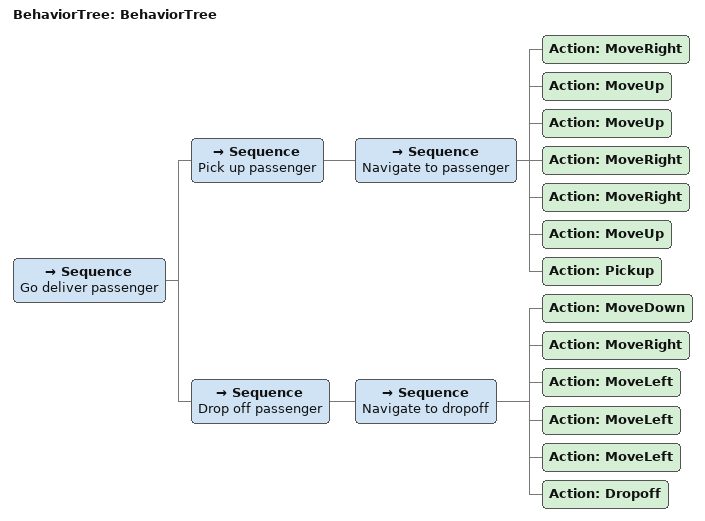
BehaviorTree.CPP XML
<root main_tree_to_execute="BehaviorTree">
    <BehaviorTree ID="BehaviorTree">
        <Sequence name="Go deliver passenger">
            <Sequence name="Pick up passenger">
                <Sequence name="Navigate to passenger">

                    <Action ID="MoveRight"/>
                    <Action ID="MoveUp"/>
                    <Action ID="MoveUp"/>
                    <Action ID="MoveRight"/>
                    <Action ID="MoveRight"/>
                    <Action ID="MoveUp"/>
                    <Action ID="Pickup"/>

                </Sequence>
            </Sequence>
            <Sequence name="Drop off passenger">
                <Sequence name="Navigate to dropoff">

                    <Action ID="MoveDown"/>
                    <Action ID="MoveRight"/>
                    <Action ID="MoveLeft"/>
                    <Action ID="MoveLeft"/>
                    <Action ID="MoveLeft"/>
                    <Action ID="Dropoff"/>

                </Sequence>
            </Sequence>
        </Sequence>
    </BehaviorTree>
</root>
